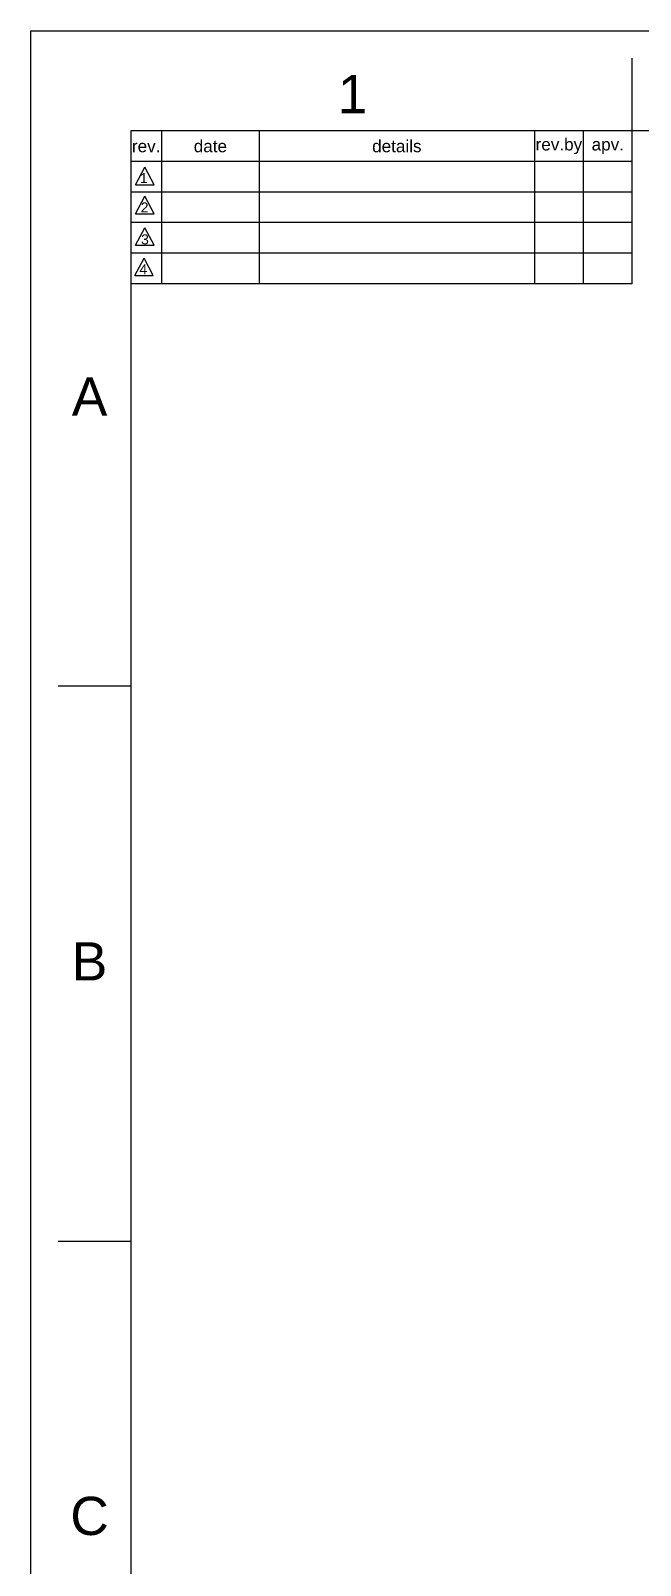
# Model space of a CAD drawing. Header units: millimetres. Extents: x 3724 to 4565, y 1133 to 1727.
# Drawn here: x 3724.2 to 3846, y 1420.9 to 1727.4 of the extents above; entities that cross this region are included whole.
import ezdxf

# ---------------------------------------------------------------- set-up
doc = ezdxf.new("R2010")
doc.units = ezdxf.units.MM
doc.layers.add('FORM', color=7, linetype='Continuous')
doc.layers.add('TEXT', color=2, linetype='Continuous')
doc.styles.get("Standard").update_dxf_attribs({"font": 'arial.ttf'})

msp = doc.modelspace()

# ---------------------------------------------------------------- linework, layer by layer
msp.add_line((3844.4, 1676.87), (3844.4, 1707.4))
at = {"layer": 'FORM', "color": 7, "linetype": 'Continuous'}
for p, q in [((3724.23, 1132.72), (3724.23, 1727.42)), ((3724.23, 1727.42), (4565.23, 1727.42)), ((3844.37, 1707.4), (3844.37, 1721.95)), ((3744.26, 1707.4), (3744.26, 1152.74)), ((4545.21, 1707.4), (3744.26, 1707.4)), ((3744.26, 1596.47), (3729.7, 1596.47)), ((3744.26, 1485.54), (3729.7, 1485.54))]:
    msp.add_line(p, q, dxfattribs=at)
at = {"layer": 'FORM'}
for p, q in [((3744.26, 1707.4), (3744.26, 1676.87)), ((3750.36, 1707.4), (3750.36, 1676.87)), ((3769.9, 1707.4), (3769.9, 1676.87)), ((3824.86, 1707.4), (3824.86, 1676.87)), ((3834.63, 1707.4), (3834.63, 1676.87)), ((3844.4, 1701.29), (3744.26, 1701.29)), ((3844.4, 1695.19), (3744.26, 1695.19)), ((3844.4, 1689.08), (3744.26, 1689.08)), ((3844.4, 1682.97), (3744.26, 1682.97)), ((3844.4, 1676.87), (3744.26, 1676.87))]:
    msp.add_line(p, q, dxfattribs=at)
at = {"layer": 'TEXT'}
for p, q in [((3745.17, 1696.66), (3747.02, 1700.15)), ((3748.88, 1696.66), (3747.02, 1700.15)), ((3745.17, 1696.66), (3748.88, 1696.66)), ((3745.17, 1690.86), (3747.02, 1694.35)), ((3748.88, 1690.86), (3747.02, 1694.35)), ((3745.17, 1690.86), (3748.88, 1690.86)), ((3745.17, 1684.55), (3747.02, 1688.04)), ((3748.88, 1684.55), (3747.02, 1688.04)), ((3745.17, 1684.55), (3748.88, 1684.55)), ((3745.02, 1678.52), (3746.87, 1682.01)), ((3748.72, 1678.52), (3746.87, 1682.01)), ((3745.02, 1678.52), (3748.72, 1678.52))]:
    msp.add_line(p, q, dxfattribs=at)

# ---------------------------------------------------------------- texts
at = {"layer": 'FORM', "char_height": 7.63, "attachment_point": 5}
for s, width, insert in [('1', 50.0595, (3788.54, 1714.75)), ('A', 10.0119, (3735.99, 1654.34)), ('B', 10.0119, (3735.99, 1541.51)), ('C', 10.0119, (3735.99, 1430.69))]:
    msp.add_mtext_dynamic_manual_height_columns(s, width=width, gutter_width=12.51, heights=[0], dxfattribs=dict(at, insert=insert))
at = {"layer": 'TEXT', "attachment_point": 5}
for s, width, gutter_width, insert, char_height in [('rev.', 6.1066, 15.27, (3747.31, 1704.35), 2.443), ('date', 19.5411, 15.27, (3760.13, 1704.35), 2.443), ('details', 54.9593, 15.27, (3797.38, 1704.35), 2.443), ('rev.by', 9.7705, 15.27, (3829.75, 1704.35), 2.443), ('apv.', 9.7705, 15.27, (3839.52, 1704.35), 2.443), ('1', 5, 12.5, (3746.81, 1697.97), 2), ('2', 5, 12.5, (3746.99, 1692.11), 2), ('3', 5, 12.5, (3747.06, 1685.72), 2), ('4', 5, 12.5, (3746.74, 1679.76), 2)]:
    msp.add_mtext_dynamic_manual_height_columns(s, width=width, gutter_width=gutter_width, heights=[0], dxfattribs=dict(at, insert=insert, char_height=char_height))

doc.saveas('drawing.dxf')
